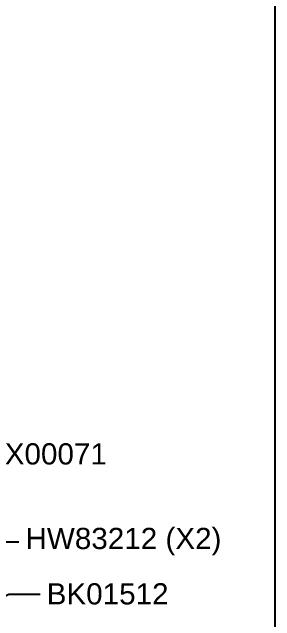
# Model space of a CAD drawing. Extents: x 0 to 11.4, y -13.7 to 0.
# Drawn here: x 9.09 to 11.41, y -9.05 to -3.67 of the extents above; entities that cross this region are included whole.
import ezdxf
from ezdxf import colors
from ezdxf.entities.mleader import LeaderData, LeaderLine
from ezdxf.math import Vec2, Vec3

# ---------------------------------------------------------------- set-up
doc = ezdxf.new("R2010")
doc.units = 0
doc.header["$LTSCALE"] = 0.5
doc.header["$MEASUREMENT"] = 0
doc.layers.add('FAB DWG', color=221, linetype='CONTINUOUS')
doc.layers.add('Text-Unprinted', color=131, linetype='CONTINUOUS', plot=False)
doc.styles.add('LSAD_Standard', font='arial.ttf')

msp = doc.modelspace()

# ---------------------------------------------------------------- linework, layer by layer
at = {"layer": 'Text-Unprinted', "ltscale": 0.5, "transparency": 16777216}
msp.add_lwpolyline([(0, 0), (11.4138, 0), (11.4138, -13.6803), (0, -13.6803)], close=True, dxfattribs=at)

# ---------------------------------------------------------------- leaders
at = {"layer": 'FAB DWG', "ltscale": 0.5, "transparency": 16777216}
ml = msp.add_multileader_mtext('Standard', dxfattribs=at)
ml.set_content('EX00071', color=256, style='LSAD_Standard')
ml.set_leader_properties()
ml.build(insert=Vec2(0, 0))
ml.multileader.update_dxf_attribs({"text_left_attachment_type": 2, "text_right_attachment_type": 2, "dogleg_length": 0.2772, "arrow_head_size": 0.1875})
ctx = ml.context
ctx.base_point, ctx.char_height, ctx.arrow_head_size, ctx.landing_gap_size, ctx.plane_origin = Vec3(8.8302, -7.578), 0.1875, 0.1875, 0.09, Vec3(11.6315, 1.2625)
ctx.left_attachment, ctx.right_attachment, ctx.text_align_type = 2, 2, 2
notes = []
notes.append((ctx, [(0, (1, 1, 0), (8.553, -7.578), (1, 0), 0.2772, [(0, [(8.0608, -7.207)], 0, [])])]))
ctx.mtext.insert, ctx.mtext.rotation, ctx.mtext.width, ctx.mtext.alignment, ctx.mtext.flow_direction = Vec3(9.9292, -7.4823), 6.283185, 2.6081, 3, 5
ml = msp.add_multileader_mtext('Standard', dxfattribs=at)
ml.set_content('HW83212 (X2)', color=256, style='LSAD_Standard')
ml.set_leader_properties()
ml.build(insert=Vec2(0, 0))
ml.multileader.update_dxf_attribs({"text_left_attachment_type": 2, "text_right_attachment_type": 2, "dogleg_length": 0.2772, "arrow_head_size": 0.1875})
ctx = ml.context
ctx.base_point, ctx.char_height, ctx.arrow_head_size, ctx.landing_gap_size, ctx.plane_origin = Vec3(9.1498, -8.3527), 0.1875, 0.1875, 0.09, Vec3(8.5084, -7.7068)
ctx.left_attachment, ctx.right_attachment, ctx.text_align_type = 2, 2, 2
notes.append((ctx, [(0, (1, 1, 0), (8.8726, -8.3527), (1, 0), 0.2772, [(0, [(8.3285, -8.3178)], 0, [])])]))
ctx.mtext.insert, ctx.mtext.alignment, ctx.mtext.flow_direction = Vec3(10.9417, -8.2298), 3, 5
ml = msp.add_multileader_mtext('Standard', dxfattribs=at)
ml.set_content('BK01512', color=256, style='LSAD_Standard')
ml.set_leader_properties()
ml.build(insert=Vec2(0, 0))
ml.multileader.update_dxf_attribs({"text_left_attachment_type": 2, "text_right_attachment_type": 2, "dogleg_length": 0.2772, "arrow_head_size": 0.1875})
ctx = ml.context
ctx.base_point, ctx.char_height, ctx.arrow_head_size, ctx.landing_gap_size, ctx.plane_origin = Vec3(9.3396, -8.8151), 0.1875, 0.1875, 0.09, Vec3(8.544, -9.7633)
ctx.left_attachment, ctx.right_attachment, ctx.text_align_type = 2, 2, 2
notes.append((ctx, [(0, (1, 1, 0), (9.0623, -8.8151), (1, 0), 0.2772, [(0, [(8.6128, -9.0496)], 0, [])])]))
ctx.mtext.insert, ctx.mtext.alignment, ctx.mtext.flow_direction = Vec3(10.4744, -8.7194), 3, 5
for ctx, leaders in notes:
    for number, flags, end, landing, length, lines in leaders:
        leader = LeaderData()
        leader.index, (leader.has_last_leader_line, leader.has_dogleg_vector, leader.attachment_direction) = number, flags
        leader.last_leader_point, leader.dogleg_vector, leader.dogleg_length = Vec3(end), Vec3(landing), length
        for number, points, colour, breaks in lines:
            line = LeaderLine()
            line.index, line.vertices, line.color, line.breaks = number, Vec3.list(points), colors.encode_raw_color(colour), breaks
            leader.lines.append(line)
        ctx.leaders.append(leader)

doc.saveas('drawing.dxf')
